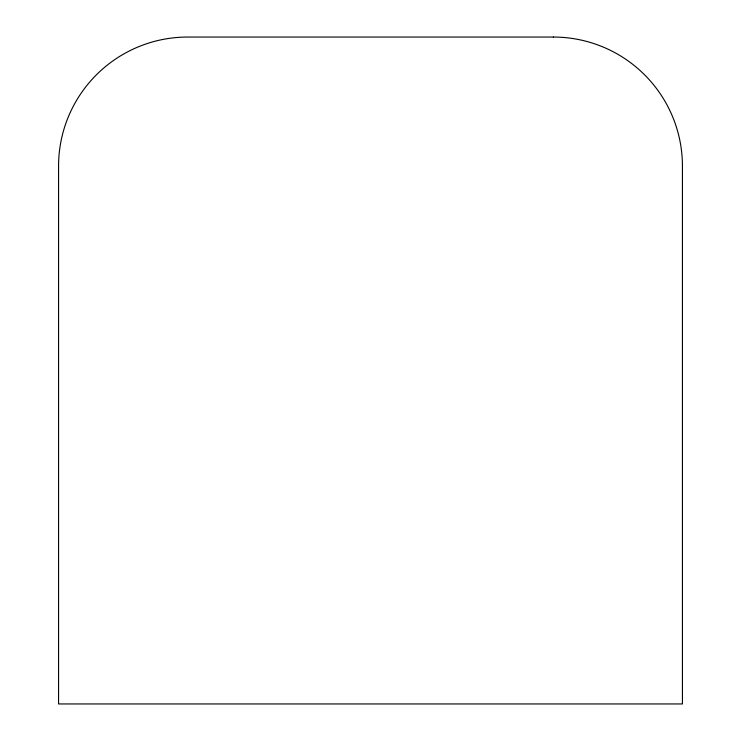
<?xml version="1.0" encoding="UTF-8"?>
<svg xmlns="http://www.w3.org/2000/svg" width="741" height="741" viewBox="0 0 741 741"><rect width="100%" height="100%" fill="white"/><g stroke="black" fill="none" stroke-linecap="round" stroke-linejoin="round"><path stroke-width="1.11" d="M553.36 37.05L187.64 37.05A129.073 129.073 0 0 0 58.567 166.123L58.567 703.95L682.433 703.95L682.433 166.123A129.073 129.073 0 0 0 553.36 37.05"/></g></svg>
